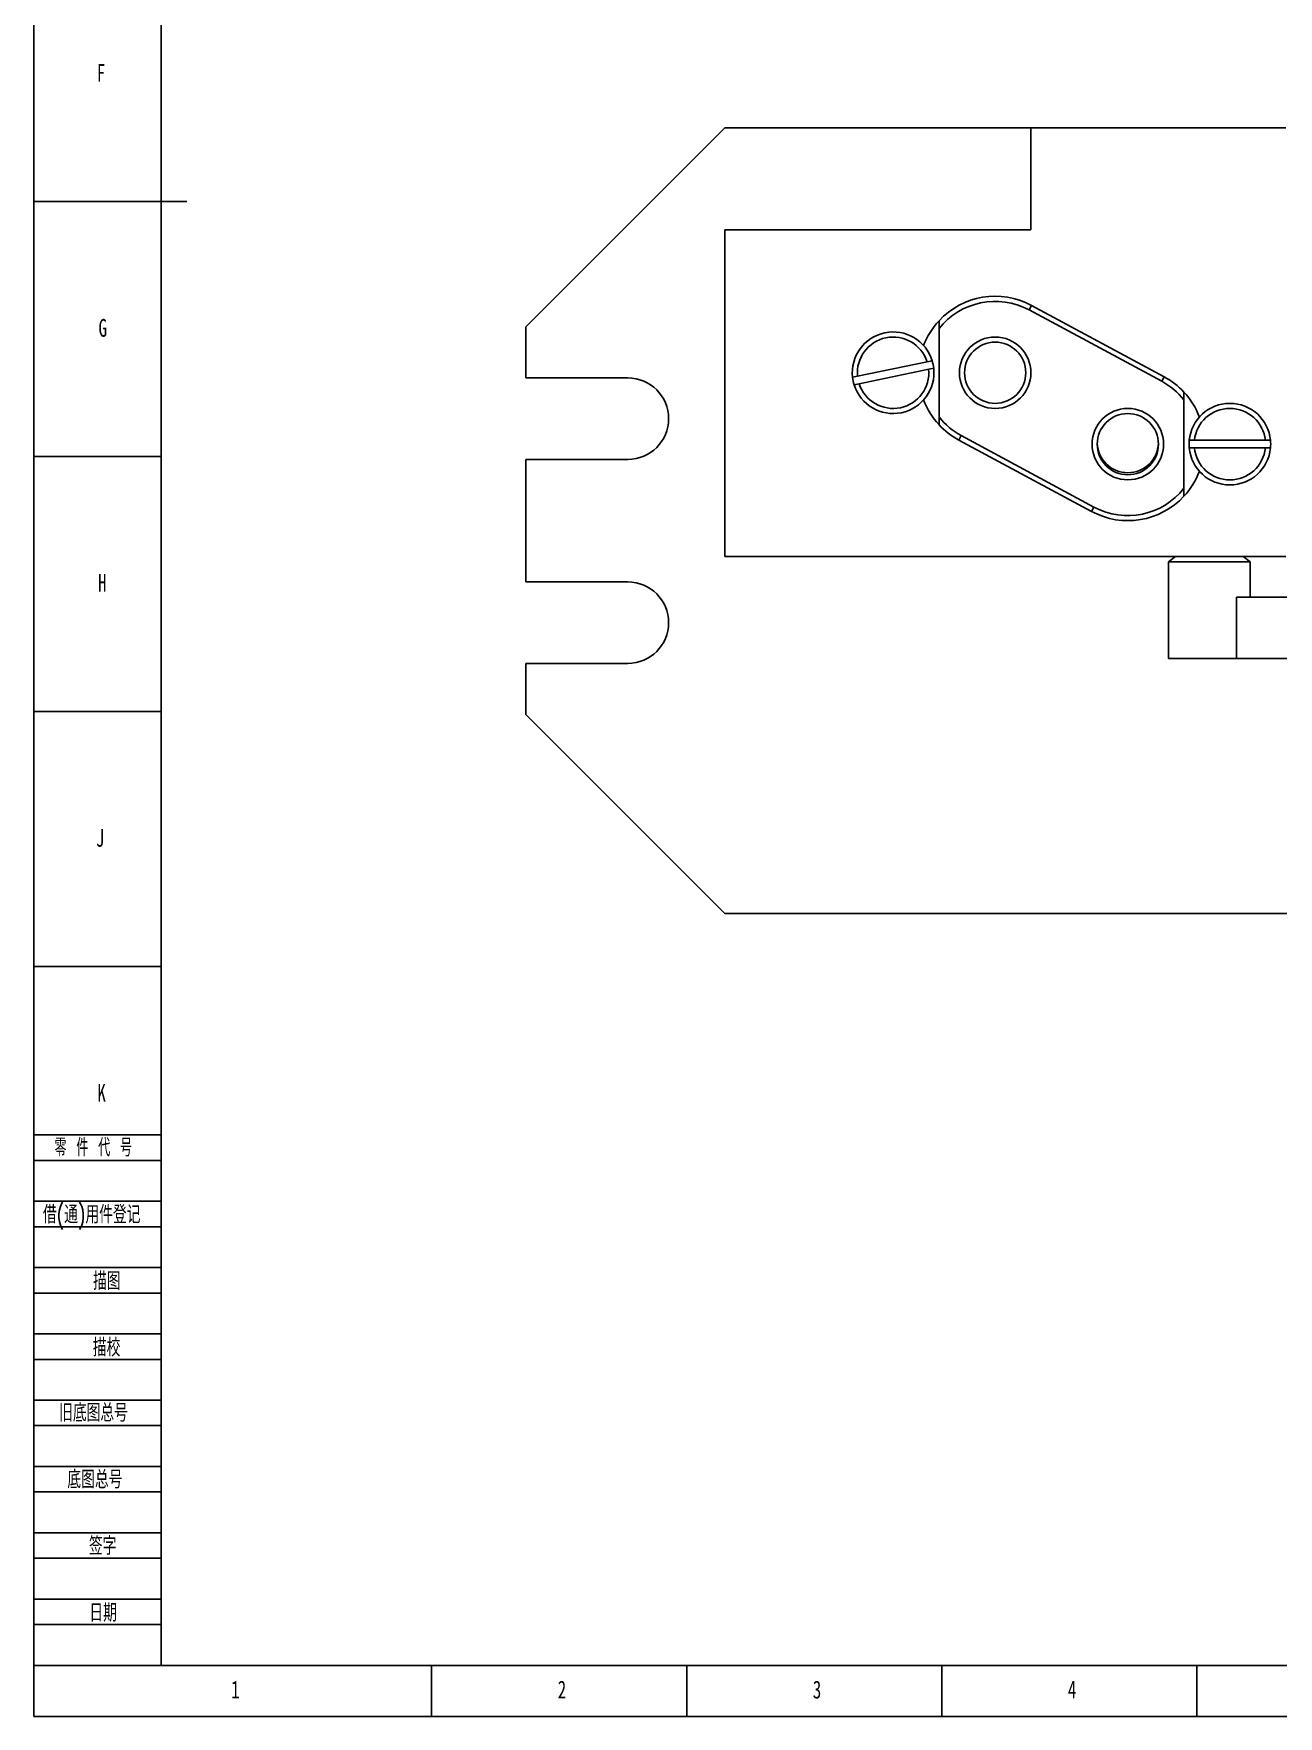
# Model space of a CAD drawing. Header units: millimetres. Extents: x 0 to 841, y 0 to 594.
# Drawn here: x 0 to 244, y 0 to 329.9 of the extents above; entities that cross this region are included whole.
import ezdxf

# ---------------------------------------------------------------- set-up
doc = ezdxf.new("R2010")
doc.units = ezdxf.units.MM
doc.layers.add('10', color=7, linetype='Continuous')
doc.layers.add('5', color=7, linetype='Continuous')
doc.styles.add('SLDTEXTSTYLE0', font='TXT', dxfattribs={"width": 0.7, "bigfont": 'bigfont'})
doc.styles.add('SLDTEXTSTYLE2', font='TXT', dxfattribs={"width": 0.614286, "bigfont": 'bigfont'})
doc.styles.add('SLDTEXTSTYLE4', font='TXT', dxfattribs={"width": 0.7})

msp = doc.modelspace()

# ---------------------------------------------------------------- linework, layer by layer
at = {"color": 7, "linetype": 'Continuous', "lineweight": 25}
for p, q in [((135.45, 311.45), (96.45, 272.45)), ((195.45, 311.45), (135.45, 311.45)), ((195.45, 311.45), (195.45, 291.45)), ((245.45, 311.45), (195.45, 311.45)), ((135.45, 291.45), (135.45, 227.45)), ((195.45, 291.45), (135.45, 291.45)), ((195.56, 276.65), (195.09, 275.77)), ((221.09, 261.77), (195.09, 275.77)), ((195.56, 276.65), (221.56, 262.65)), ((96.45, 272.45), (96.45, 262.45)), ((177.45, 272.11), (177.45, 273.64)), ((177.45, 254.79), (177.45, 272.11)), ((175.11, 265.6), (161.48, 262.76)), ((161.79, 261.29), (175.42, 264.13)), ((176.1, 265.8), (175.11, 265.6)), ((175.42, 264.13), (176.4, 264.33)), ((96.45, 262.45), (116.45, 262.45)), ((161.48, 262.76), (160.5, 262.56)), ((160.81, 261.09), (161.79, 261.29)), ((221.56, 262.65), (221.09, 261.77)), ((225.45, 259.64), (225.45, 258.11)), ((225.45, 258.11), (225.45, 240.79)), ((177.45, 253.25), (177.45, 254.79)), ((181.34, 250.24), (181.81, 251.12)), ((181.81, 251.12), (207.81, 237.12)), ((207.34, 236.24), (181.34, 250.24)), ((227.49, 250.2), (226.49, 250.2)), ((226.49, 248.7), (227.49, 248.7)), ((241.41, 250.2), (227.49, 250.2)), ((227.49, 248.7), (241.41, 248.7)), ((242.42, 250.2), (241.41, 250.2)), ((241.41, 248.7), (242.42, 248.7)), ((96.45, 246.45), (96.45, 222.45)), ((116.45, 246.45), (96.45, 246.45)), ((225.45, 240.79), (225.45, 239.25)), ((207.34, 236.24), (207.81, 237.12)), ((135.45, 227.45), (245.45, 227.45)), ((223.82, 227.45), (222.45, 226.39)), ((222.45, 226.39), (222.45, 207.45)), ((222.45, 226.39), (238.45, 226.39)), ((238.45, 226.39), (237.08, 227.45)), ((238.45, 219.45), (238.45, 226.39)), ((96.45, 222.45), (116.45, 222.45)), ((235.74, 207.45), (235.74, 219.45)), ((235.74, 219.45), (265.04, 219.45)), ((96.45, 206.45), (96.45, 196.45)), ((116.45, 206.45), (96.45, 206.45)), ((235.74, 207.45), (222.45, 207.45)), ((235.74, 207.45), (258.76, 207.45)), ((96.45, 196.45), (135.45, 157.45)), ((135.45, 157.45), (252.95, 157.45))]:
    msp.add_line(p, q, dxfattribs=at)
for centre, radius in [((188.45, 263.45), 7), ((188.45, 263.45), 6), ((214.45, 249.45), 7), ((214.45, 249.45), 6)]:
    msp.add_circle(centre, radius, dxfattribs=at)
for centre, radius, start, end in [((188.45, 263.45), 15, 61.6992, 137.1666), ((188.45, 263.45), 14, 61.6992, 141.7868), ((168.45, 263.45), 8, 17.132, 186.3732), ((188.45, 263.45), 15, 137.1666, 159.2281), ((168.45, 263.45), 7, 17.9033, 185.602), ((168.45, 263.45), 8, 197.132, 6.3732), ((168.45, 263.45), 7, 197.9033, 5.602), ((168.45, 263.45), 8, 6.3732, 17.132), ((116.45, 254.45), 8, 270, 90), ((168.45, 263.45), 8, 186.3732, 197.132), ((214.45, 249.45), 14, 38.2132, 61.6992), ((214.45, 249.45), 15, 42.8334, 61.6992), ((188.45, 263.45), 15, 200.7719, 222.8334), ((214.45, 249.45), 15, 20.7719, 42.8334), ((234.45, 249.45), 8, 5.3794, 174.6206), ((188.45, 263.45), 14, 218.2132, 241.6992), ((234.45, 249.45), 7, 6.1506, 173.8494), ((188.45, 263.45), 15, 222.8334, 241.6992), ((214.45, 249.85), 6, 181.8391, 358.0138), ((234.45, 249.45), 8, 174.6206, 185.3794), ((234.45, 249.45), 8, 185.3794, 354.6206), ((234.45, 249.45), 7, 186.1506, 353.8494), ((234.45, 249.45), 8, 354.6206, 5.3794), ((214.45, 249.45), 15, 317.1666, 339.2281), ((214.45, 249.45), 15, 241.6992, 317.1666), ((214.45, 249.45), 14, 241.6992, 321.7868), ((116.45, 214.45), 8, 270, 90)]:
    msp.add_arc(centre, radius, start, end, dxfattribs=at)
at = {"layer": '5', "color": 7}
for p, q in [((0, 594), (0, 0)), ((0, 114), (25, 114)), ((0, 109), (25, 109)), ((0, 101), (25, 101)), ((0, 96), (25, 96)), ((0, 88), (25, 88)), ((0, 83), (25, 83)), ((0, 75), (25, 75)), ((0, 70), (25, 70)), ((0, 62), (25, 62)), ((0, 57), (25, 57)), ((0, 49), (25, 49)), ((0, 44), (25, 44)), ((0, 36), (25, 36)), ((0, 31), (25, 31)), ((0, 23), (25, 23)), ((0, 18), (25, 18)), ((0, 0), (841, 0))]:
    msp.add_line(p, q, dxfattribs=at)
at = {"layer": '5', "color": 7, "lineweight": 25}
for p, q in [((25, 584), (25, 10)), ((0, 10), (831, 10))]:
    msp.add_line(p, q, dxfattribs=at)
at = {"layer": '5', "lineweight": 25}
msp.add_line((0, 297), (30, 297), dxfattribs=at)
at = {"layer": '5'}
for p, q in [((0, 247), (25, 247)), ((0, 197), (25, 197)), ((0, 147), (25, 147)), ((78, 0), (78, 10)), ((128, 0), (128, 10)), ((178, 0), (178, 10)), ((228, 0), (228, 10))]:
    msp.add_line(p, q, dxfattribs=at)

# ---------------------------------------------------------------- texts
at = {"layer": '10', "char_height": 3.5, "attachment_point": 2, "style": 'SLDTEXTSTYLE4'}
for s, insert in [('F', (13.22, 324)), ('G', (13.54, 274)), ('H', (13.43, 224)), ('J', (13.02, 174)), ('K', (13.32, 124)), ('1', (39.54, 7)), ('2', (103.54, 7)), ('3', (153.54, 7)), ('4', (203.54, 7))]:
    msp.add_mtext(s, dxfattribs=dict(at, insert=insert))
at = {"layer": '10', "color": 7, "char_height": 3.5}
for s, insert, attachment_point, style in [('\\M+197EB \\M+18C8F \\M+191E3 \\M+18D86', (4.08, 113.29), 1, 'SLDTEXTSTYLE2'), ('\\M+18ED8(\\M+192CA)\\M+19770\\M+18C8F\\M+1936F记', (1.82, 100.14), 1, 'SLDTEXTSTYLE0'), ('\\M+19560图', (14.33, 87.09), 2, 'SLDTEXTSTYLE0'), ('\\M+19560\\M+18D5A', (14.3, 74.06), 2, 'SLDTEXTSTYLE0'), ('\\M+18B8C\\M+192EA图总\\M+18D86', (4.99, 61.27), 1, 'SLDTEXTSTYLE0'), ('\\M+192EA图总\\M+18D86', (6.61, 48.18), 1, 'SLDTEXTSTYLE0'), ('签\\M+18E9A', (13.53, 35.16), 2, 'SLDTEXTSTYLE0'), ('\\M+193FA\\M+18AFA', (13.61, 22.05), 2, 'SLDTEXTSTYLE0')]:
    msp.add_mtext(s, dxfattribs=dict(at, insert=insert, attachment_point=attachment_point, style=style))

doc.saveas('drawing.dxf')
